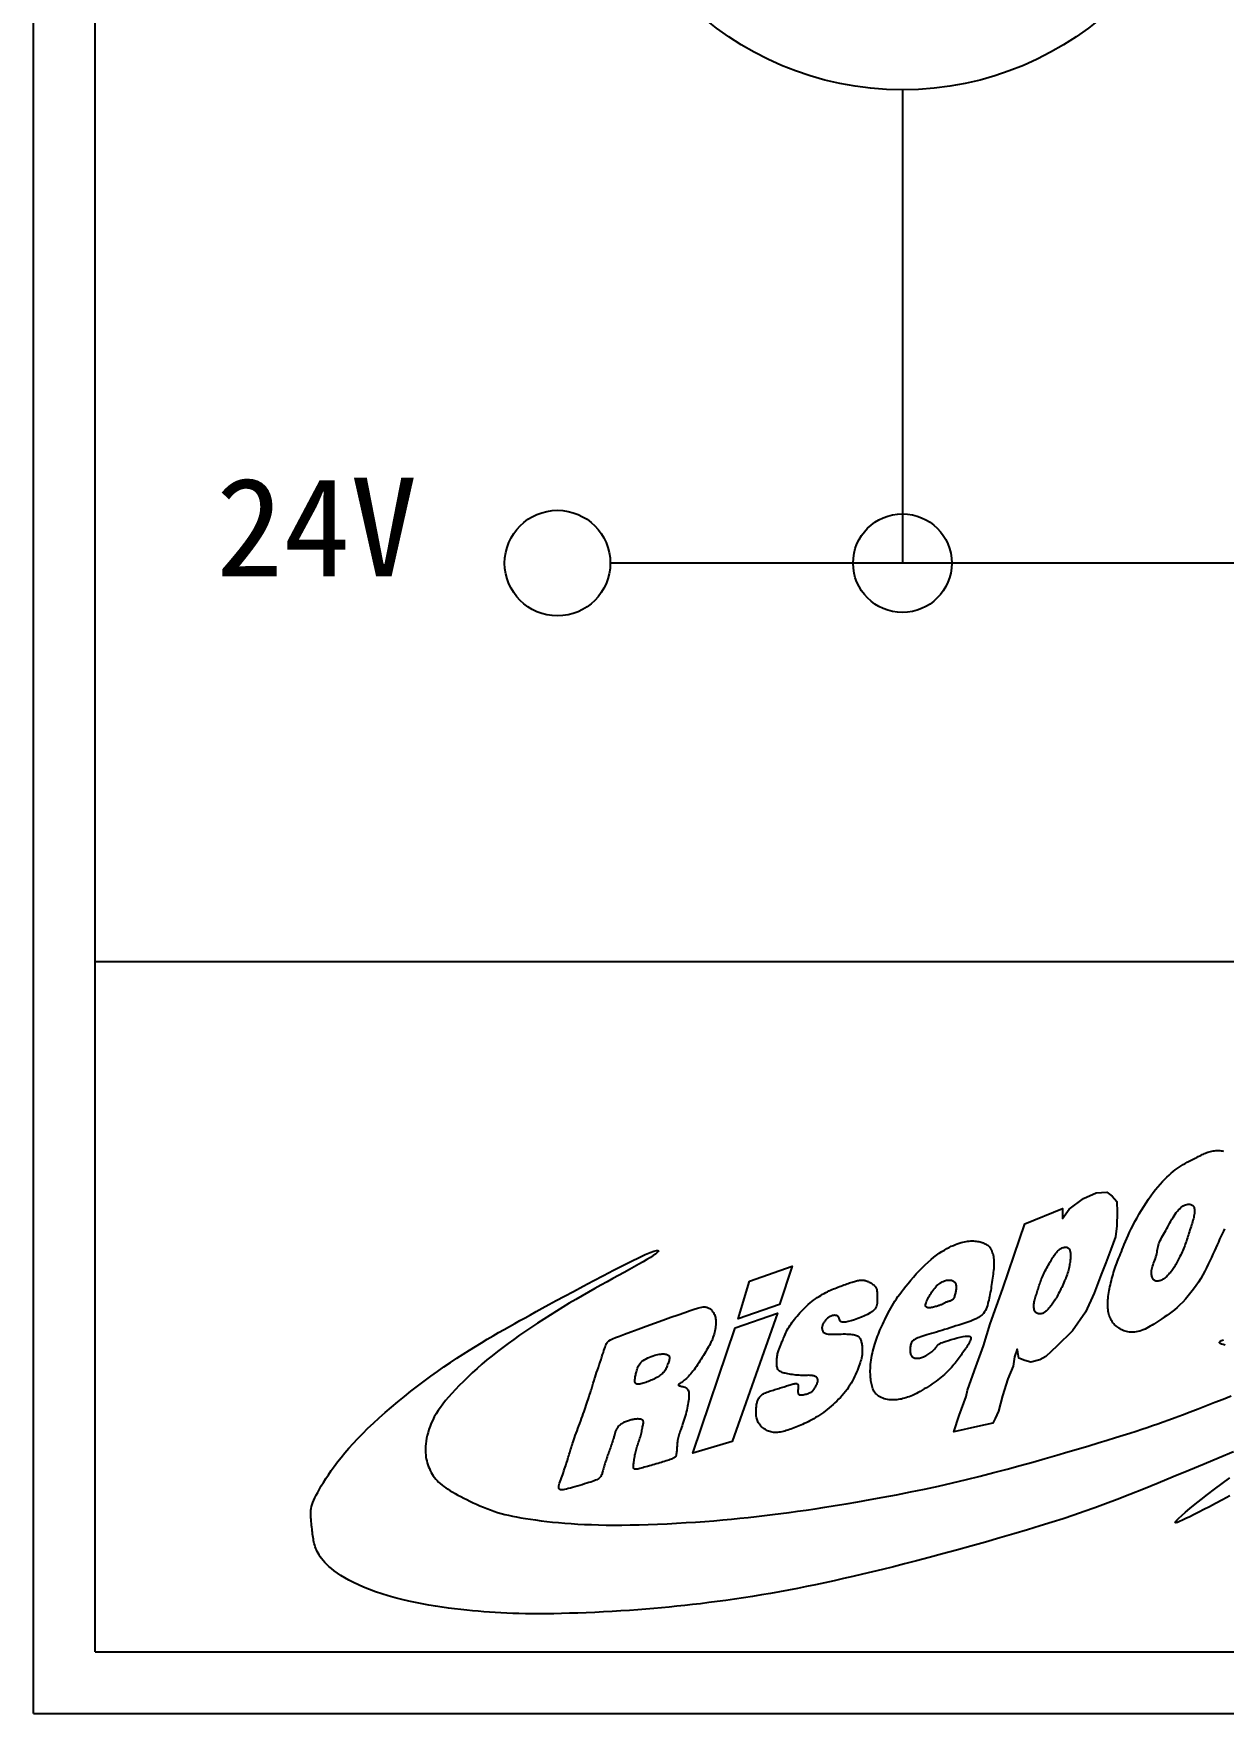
# Model space of a CAD drawing. Extents: x -24 to 263, y 255 to 459.
# Drawn here: x -23.58 to 0.54, y 255.48 to 289.54 of the extents above; entities that cross this region are included whole.
import ezdxf

# ---------------------------------------------------------------- set-up
doc = ezdxf.new("R2010")
doc.units = 0
doc.layers.get('0').update_dxf_attribs({"linetype": 'CONTINUOUS'})
for name, color, linetype in [('7', 7, 'CONTINUOUS'), ('圖框層', 7, 'CONTINUOUS'), ('標尺寸層', 3, 'CONTINUOUS'), ('輪廓線層', 7, 'CONTINUOUS')]:
    doc.layers.add(name, color=color, linetype=linetype)
doc.styles.add('STSL', font='kaiu.ttf')

msp = doc.modelspace()

# ---------------------------------------------------------------- linework, layer by layer
for p, q in [((-5.968, 288.404), (-5.968, 278.805)), ((252.348, 278.805), (-11.891, 278.805))]:
    msp.add_line(p, q)
msp.add_circle((-5.968, 294.703), 6.3)
at = {"layer": '7'}
msp.add_circle((-12.962, 278.805), 1.071, dxfattribs=at)
at = {"layer": '圖框層', "color": 7}
for p, q in [((-23.584, 255.48), (-23.584, 459.449)), ((-22.334, 256.73), (-22.334, 458.199)), ((-22.334, 270.73), (262.167, 270.73)), ((-22.334, 256.73), (262.167, 256.73)), ((-23.584, 255.48), (263.416, 255.48))]:
    msp.add_line(p, q, dxfattribs=at)
at = {"layer": '標尺寸層', "color": 7}
msp.add_circle((-5.968, 278.805), 1, dxfattribs=at)
at = {"layer": '輪廓線層', "color": 116}
msp.add_lwpolyline([(0.564, 265.309), (0.539, 265.256), (0.514, 265.203), (0.488, 265.149), (0.463, 265.094), (0.437, 265.037), (0.41, 264.979), (0.384, 264.92), (0.356, 264.858), (0.328, 264.793), (0.298, 264.727), (0.267, 264.659), (0.234, 264.589), (0.199, 264.518), (0.162, 264.446), (0.123, 264.373), (0.08, 264.3), (0.034, 264.227), (-0.015, 264.154), (-0.066, 264.083), (-0.119, 264.013), (-0.173, 263.946), (-0.229, 263.882), (-0.285, 263.821), (-0.341, 263.765), (-0.396, 263.713), (-0.451, 263.666), (-0.506, 263.622), (-0.558, 263.583), (-0.609, 263.546), (-0.659, 263.512), (-0.706, 263.481), (-0.751, 263.452), (-0.793, 263.424), (-0.833, 263.398), (-0.871, 263.373), (-0.907, 263.35), (-0.943, 263.329), (-0.978, 263.309), (-1.012, 263.29), (-1.048, 263.274), (-1.084, 263.259), (-1.12, 263.245), (-1.157, 263.234), (-1.193, 263.224), (-1.23, 263.216), (-1.265, 263.211), (-1.3, 263.208), (-1.333, 263.208), (-1.365, 263.21), (-1.396, 263.214), (-1.425, 263.221), (-1.453, 263.229), (-1.48, 263.239), (-1.506, 263.251), (-1.531, 263.264), (-1.556, 263.278), (-1.579, 263.293), (-1.602, 263.309), (-1.624, 263.326), (-1.645, 263.344), (-1.665, 263.362), (-1.683, 263.382), (-1.7, 263.403), (-1.716, 263.424), (-1.731, 263.447), (-1.744, 263.471), (-1.755, 263.495), (-1.765, 263.521), (-1.774, 263.548), (-1.782, 263.575), (-1.789, 263.604), (-1.794, 263.633), (-1.799, 263.664), (-1.802, 263.695), (-1.805, 263.727), (-1.806, 263.76), (-1.806, 263.794), (-1.805, 263.829), (-1.803, 263.864), (-1.8, 263.9), (-1.796, 263.937), (-1.79, 263.975), (-1.784, 264.013), (-1.777, 264.052), (-1.769, 264.091), (-1.76, 264.131), (-1.75, 264.172), (-1.74, 264.213), (-1.73, 264.255), (-1.72, 264.297), (-1.709, 264.339), (-1.697, 264.381), (-1.686, 264.422), (-1.674, 264.463), (-1.661, 264.502), (-1.648, 264.54), (-1.635, 264.577), (-1.622, 264.612), (-1.608, 264.647), (-1.594, 264.683), (-1.579, 264.719), (-1.563, 264.757), (-1.546, 264.798), (-1.529, 264.841), (-1.51, 264.887), (-1.491, 264.937), (-1.47, 264.99), (-1.447, 265.047), (-1.421, 265.107), (-1.394, 265.171), (-1.363, 265.237), (-1.33, 265.307), (-1.293, 265.38), (-1.254, 265.455), (-1.212, 265.532), (-1.168, 265.609), (-1.122, 265.686), (-1.075, 265.762), (-1.027, 265.836), (-0.979, 265.908), (-0.93, 265.976), (-0.882, 266.04), (-0.834, 266.101), (-0.787, 266.158), (-0.74, 266.212), (-0.694, 266.263), (-0.649, 266.31), (-0.605, 266.354), (-0.562, 266.394), (-0.52, 266.432), (-0.479, 266.467), (-0.439, 266.499), (-0.399, 266.529), (-0.359, 266.558), (-0.318, 266.584), (-0.277, 266.609), (-0.236, 266.634), (-0.194, 266.657), (-0.153, 266.679), (-0.113, 266.7), (-0.073, 266.719), (-0.036, 266.738), (-0.001, 266.755), (0.031, 266.771), (0.061, 266.785), (0.087, 266.799), (0.112, 266.811), (0.135, 266.822), (0.157, 266.833), (0.179, 266.842), (0.201, 266.851), (0.224, 266.859), (0.249, 266.867), (0.275, 266.874), (0.302, 266.88), (0.329, 266.885), (0.357, 266.889), (0.385, 266.892), (0.413, 266.894), (0.441, 266.894), (0.467, 266.893), (0.493, 266.89), (0.518, 266.886), (0.543, 266.88)], dxfattribs=at)
for points in [[(-2.255, 263.616), (-2.522, 263.236), (-2.838, 262.925), (-3.06, 262.718), (-3.185, 262.648), (-3.362, 262.599), (-3.486, 262.637), (-3.61, 262.682), (-3.625, 262.806), (-3.64, 262.866), (-3.693, 262.712), (-3.723, 262.52), (-3.828, 262.265), (-3.941, 261.919), (-4.02, 261.607), (-4.088, 261.462), (-4.133, 261.364), (-4.445, 261.297), (-4.927, 261.192), (-4.818, 261.518), (-4.679, 261.905), (-4.648, 262.033), (-4.509, 262.434), (-4.321, 262.93), (-4.186, 263.377), (-3.929, 264.097), (-3.7, 264.77), (-3.488, 265.407), (-2.721, 265.715), (-2.721, 265.516), (-2.59, 265.704), (-2.3, 265.918), (-2.037, 266.034), (-1.826, 266.049), (-1.717, 265.97), (-1.623, 265.861), (-1.612, 265.644), (-1.623, 265.366), (-1.65, 265.144), (-1.74, 264.888), (-1.841, 264.614), (-1.939, 264.378), (-2.082, 264.003)], [(-0.626, 265.274), (-0.606, 265.312), (-0.585, 265.349), (-0.565, 265.387), (-0.545, 265.425), (-0.524, 265.463), (-0.503, 265.499), (-0.482, 265.535), (-0.461, 265.57), (-0.439, 265.603), (-0.417, 265.634), (-0.394, 265.663), (-0.371, 265.69), (-0.347, 265.714), (-0.324, 265.736), (-0.3, 265.755), (-0.276, 265.77), (-0.252, 265.783), (-0.229, 265.793), (-0.205, 265.8), (-0.183, 265.804), (-0.162, 265.805), (-0.142, 265.804), (-0.123, 265.8), (-0.107, 265.795), (-0.093, 265.787), (-0.08, 265.777), (-0.07, 265.765), (-0.062, 265.752), (-0.055, 265.737), (-0.051, 265.72), (-0.047, 265.702), (-0.046, 265.682), (-0.045, 265.661), (-0.046, 265.638), (-0.049, 265.615), (-0.052, 265.59), (-0.057, 265.564), (-0.063, 265.537), (-0.069, 265.509), (-0.077, 265.479), (-0.086, 265.449), (-0.096, 265.417), (-0.106, 265.385), (-0.116, 265.353), (-0.127, 265.32), (-0.138, 265.286), (-0.149, 265.253), (-0.16, 265.22), (-0.17, 265.187), (-0.181, 265.155), (-0.191, 265.122), (-0.201, 265.09), (-0.211, 265.058), (-0.222, 265.026), (-0.233, 264.995), (-0.245, 264.963), (-0.257, 264.931), (-0.27, 264.9), (-0.284, 264.868), (-0.298, 264.837), (-0.312, 264.806), (-0.326, 264.776), (-0.341, 264.746), (-0.355, 264.717), (-0.37, 264.689), (-0.384, 264.661), (-0.398, 264.635), (-0.412, 264.609), (-0.425, 264.584), (-0.439, 264.56), (-0.453, 264.538), (-0.466, 264.516), (-0.48, 264.495), (-0.494, 264.476), (-0.507, 264.457), (-0.521, 264.439), (-0.535, 264.422), (-0.55, 264.405), (-0.564, 264.389), (-0.579, 264.373), (-0.594, 264.357), (-0.61, 264.342), (-0.626, 264.327), (-0.642, 264.313), (-0.659, 264.3), (-0.676, 264.287), (-0.693, 264.276), (-0.711, 264.267), (-0.729, 264.259), (-0.746, 264.252), (-0.764, 264.248), (-0.781, 264.245), (-0.798, 264.243), (-0.814, 264.244), (-0.829, 264.246), (-0.842, 264.251), (-0.855, 264.257), (-0.866, 264.265), (-0.876, 264.275), (-0.885, 264.286), (-0.892, 264.299), (-0.899, 264.312), (-0.905, 264.327), (-0.91, 264.343), (-0.914, 264.36), (-0.917, 264.378), (-0.919, 264.397), (-0.92, 264.417), (-0.919, 264.439), (-0.916, 264.462), (-0.912, 264.487), (-0.906, 264.515), (-0.897, 264.544), (-0.887, 264.575), (-0.875, 264.607), (-0.863, 264.64), (-0.851, 264.673), (-0.839, 264.707), (-0.828, 264.74), (-0.819, 264.772), (-0.812, 264.803), (-0.806, 264.834), (-0.801, 264.863), (-0.796, 264.892), (-0.791, 264.921), (-0.785, 264.949), (-0.777, 264.978), (-0.768, 265.008), (-0.756, 265.038), (-0.741, 265.069), (-0.725, 265.102), (-0.707, 265.134), (-0.688, 265.168), (-0.667, 265.203), (-0.647, 265.238)], [(-5.812, 262.847), (-5.812, 262.829), (-5.811, 262.812), (-5.81, 262.795), (-5.807, 262.78), (-5.804, 262.766), (-5.8, 262.752), (-5.794, 262.74), (-5.787, 262.729), (-5.778, 262.718), (-5.768, 262.709), (-5.757, 262.701), (-5.744, 262.694), (-5.73, 262.688), (-5.715, 262.684), (-5.698, 262.681), (-5.681, 262.68), (-5.663, 262.68), (-5.643, 262.682), (-5.623, 262.686), (-5.603, 262.69), (-5.582, 262.696), (-5.56, 262.704), (-5.539, 262.712), (-5.517, 262.722), (-5.495, 262.732), (-5.474, 262.744), (-5.452, 262.756), (-5.431, 262.769), (-5.411, 262.783), (-5.391, 262.797), (-5.373, 262.812), (-5.355, 262.827), (-5.339, 262.843), (-5.324, 262.859), (-5.309, 262.875), (-5.296, 262.891), (-5.283, 262.906), (-5.272, 262.921), (-5.261, 262.934), (-5.251, 262.946), (-5.241, 262.957), (-5.23, 262.966), (-5.217, 262.975), (-5.202, 262.984), (-5.182, 262.994), (-5.156, 263.004), (-5.124, 263.015), (-5.083, 263.029), (-5.034, 263.044), (-4.978, 263.061), (-4.918, 263.077), (-4.857, 263.094), (-4.796, 263.108), (-4.739, 263.12), (-4.689, 263.128), (-4.647, 263.131), (-4.616, 263.128), (-4.595, 263.121), (-4.582, 263.109), (-4.578, 263.093), (-4.579, 263.074), (-4.586, 263.053), (-4.596, 263.03), (-4.609, 263.005), (-4.623, 262.98), (-4.638, 262.955), (-4.654, 262.929), (-4.671, 262.902), (-4.688, 262.876), (-4.706, 262.849), (-4.724, 262.823), (-4.742, 262.796), (-4.761, 262.77), (-4.779, 262.743), (-4.798, 262.717), (-4.817, 262.69), (-4.837, 262.663), (-4.857, 262.636), (-4.878, 262.609), (-4.9, 262.581), (-4.924, 262.553), (-4.948, 262.525), (-4.973, 262.496), (-5, 262.467), (-5.028, 262.438), (-5.056, 262.41), (-5.086, 262.381), (-5.117, 262.353), (-5.149, 262.326), (-5.182, 262.298), (-5.216, 262.271), (-5.251, 262.245), (-5.287, 262.218), (-5.324, 262.191), (-5.363, 262.165), (-5.402, 262.138), (-5.442, 262.112), (-5.483, 262.085), (-5.524, 262.059), (-5.565, 262.034), (-5.606, 262.01), (-5.646, 261.987), (-5.686, 261.966), (-5.724, 261.947), (-5.761, 261.929), (-5.796, 261.914), (-5.83, 261.901), (-5.864, 261.889), (-5.896, 261.879), (-5.928, 261.87), (-5.959, 261.862), (-5.99, 261.855), (-6.021, 261.849), (-6.052, 261.843), (-6.083, 261.839), (-6.114, 261.836), (-6.145, 261.835), (-6.177, 261.835), (-6.208, 261.836), (-6.24, 261.84), (-6.273, 261.845), (-6.305, 261.852), (-6.337, 261.861), (-6.368, 261.872), (-6.398, 261.885), (-6.427, 261.899), (-6.453, 261.914), (-6.476, 261.931), (-6.497, 261.95), (-6.515, 261.97), (-6.531, 261.991), (-6.545, 262.013), (-6.557, 262.037), (-6.567, 262.061), (-6.576, 262.087), (-6.583, 262.113), (-6.59, 262.14), (-6.597, 262.168), (-6.602, 262.196), (-6.607, 262.226), (-6.611, 262.257), (-6.614, 262.29), (-6.617, 262.324), (-6.618, 262.359), (-6.619, 262.396), (-6.619, 262.435), (-6.618, 262.474), (-6.616, 262.516), (-6.613, 262.558), (-6.609, 262.601), (-6.603, 262.645), (-6.596, 262.69), (-6.588, 262.736), (-6.578, 262.782), (-6.567, 262.828), (-6.555, 262.874), (-6.542, 262.919), (-6.528, 262.964), (-6.514, 263.008), (-6.5, 263.051), (-6.485, 263.092), (-6.471, 263.132), (-6.455, 263.171), (-6.44, 263.21), (-6.423, 263.25), (-6.406, 263.289), (-6.388, 263.33), (-6.368, 263.373), (-6.348, 263.417), (-6.326, 263.462), (-6.303, 263.509), (-6.279, 263.556), (-6.254, 263.604), (-6.228, 263.652), (-6.202, 263.7), (-6.175, 263.747), (-6.148, 263.793), (-6.12, 263.839), (-6.09, 263.885), (-6.058, 263.932), (-6.024, 263.98), (-5.987, 264.03), (-5.946, 264.083), (-5.902, 264.14), (-5.853, 264.199), (-5.801, 264.262), (-5.745, 264.326), (-5.687, 264.39), (-5.628, 264.454), (-5.567, 264.517), (-5.507, 264.576), (-5.447, 264.632), (-5.388, 264.683), (-5.331, 264.73), (-5.276, 264.772), (-5.221, 264.811), (-5.169, 264.845), (-5.118, 264.876), (-5.069, 264.904), (-5.023, 264.929), (-4.978, 264.951), (-4.935, 264.971), (-4.894, 264.988), (-4.855, 265.003), (-4.817, 265.016), (-4.78, 265.028), (-4.745, 265.037), (-4.711, 265.045), (-4.678, 265.051), (-4.646, 265.056), (-4.614, 265.059), (-4.584, 265.061), (-4.555, 265.062), (-4.526, 265.061), (-4.498, 265.059), (-4.471, 265.056), (-4.445, 265.052), (-4.42, 265.047), (-4.395, 265.042), (-4.372, 265.035), (-4.349, 265.027), (-4.328, 265.019), (-4.308, 265.011), (-4.289, 265.002), (-4.271, 264.992), (-4.255, 264.983), (-4.239, 264.972), (-4.225, 264.96), (-4.211, 264.947), (-4.199, 264.932), (-4.187, 264.916), (-4.176, 264.897), (-4.165, 264.877), (-4.155, 264.854), (-4.146, 264.829), (-4.138, 264.803), (-4.13, 264.776), (-4.124, 264.747), (-4.119, 264.718), (-4.115, 264.688), (-4.113, 264.658), (-4.112, 264.627), (-4.112, 264.596), (-4.113, 264.563), (-4.115, 264.53), (-4.118, 264.496), (-4.122, 264.46), (-4.126, 264.423), (-4.13, 264.384), (-4.135, 264.344), (-4.141, 264.303), (-4.147, 264.262), (-4.153, 264.22), (-4.159, 264.177), (-4.166, 264.136), (-4.172, 264.094), (-4.179, 264.054), (-4.187, 264.014), (-4.194, 263.975), (-4.202, 263.937), (-4.21, 263.899), (-4.219, 263.862), (-4.227, 263.826), (-4.236, 263.79), (-4.246, 263.754), (-4.256, 263.719), (-4.269, 263.685), (-4.284, 263.652), (-4.303, 263.62), (-4.326, 263.589), (-4.354, 263.56), (-4.389, 263.532), (-4.429, 263.506), (-4.476, 263.481), (-4.527, 263.458), (-4.583, 263.436), (-4.641, 263.414), (-4.701, 263.394), (-4.762, 263.374), (-4.823, 263.355), (-4.883, 263.336), (-4.942, 263.317), (-5, 263.299), (-5.057, 263.281), (-5.113, 263.263), (-5.168, 263.246), (-5.222, 263.229), (-5.275, 263.213), (-5.327, 263.198), (-5.377, 263.183), (-5.426, 263.169), (-5.472, 263.155), (-5.516, 263.142), (-5.557, 263.129), (-5.594, 263.117), (-5.629, 263.105), (-5.659, 263.094), (-5.686, 263.082), (-5.709, 263.07), (-5.729, 263.058), (-5.746, 263.046), (-5.761, 263.032), (-5.773, 263.018), (-5.783, 263.002), (-5.792, 262.985), (-5.798, 262.966), (-5.803, 262.947), (-5.807, 262.927), (-5.81, 262.906), (-5.811, 262.886), (-5.812, 262.866)], [(-2.663, 264.933), (-2.649, 264.933), (-2.636, 264.931), (-2.624, 264.927), (-2.614, 264.922), (-2.604, 264.916), (-2.596, 264.908), (-2.588, 264.899), (-2.581, 264.888), (-2.576, 264.876), (-2.571, 264.863), (-2.567, 264.849), (-2.564, 264.833), (-2.562, 264.817), (-2.56, 264.8), (-2.559, 264.781), (-2.559, 264.762), (-2.559, 264.742), (-2.56, 264.722), (-2.561, 264.7), (-2.564, 264.678), (-2.566, 264.655), (-2.569, 264.631), (-2.573, 264.606), (-2.578, 264.58), (-2.583, 264.553), (-2.588, 264.526), (-2.595, 264.497), (-2.602, 264.468), (-2.61, 264.438), (-2.619, 264.408), (-2.629, 264.377), (-2.64, 264.345), (-2.652, 264.313), (-2.665, 264.281), (-2.679, 264.249), (-2.693, 264.216), (-2.708, 264.184), (-2.724, 264.151), (-2.739, 264.119), (-2.755, 264.087), (-2.771, 264.056), (-2.786, 264.025), (-2.802, 263.995), (-2.817, 263.966), (-2.832, 263.937), (-2.847, 263.91), (-2.862, 263.884), (-2.877, 263.86), (-2.891, 263.837), (-2.905, 263.816), (-2.918, 263.796), (-2.932, 263.778), (-2.945, 263.76), (-2.959, 263.743), (-2.972, 263.726), (-2.986, 263.71), (-2.999, 263.695), (-3.012, 263.68), (-3.026, 263.665), (-3.04, 263.651), (-3.053, 263.639), (-3.067, 263.627), (-3.081, 263.616), (-3.095, 263.607), (-3.109, 263.599), (-3.124, 263.592), (-3.138, 263.587), (-3.152, 263.583), (-3.166, 263.581), (-3.18, 263.58), (-3.193, 263.581), (-3.207, 263.583), (-3.22, 263.586), (-3.232, 263.591), (-3.244, 263.597), (-3.255, 263.605), (-3.265, 263.614), (-3.275, 263.625), (-3.283, 263.638), (-3.289, 263.653), (-3.295, 263.67), (-3.299, 263.688), (-3.302, 263.708), (-3.303, 263.729), (-3.303, 263.751), (-3.302, 263.775), (-3.299, 263.799), (-3.295, 263.823), (-3.29, 263.848), (-3.284, 263.873), (-3.277, 263.898), (-3.269, 263.924), (-3.261, 263.95), (-3.253, 263.976), (-3.244, 264.002), (-3.236, 264.028), (-3.227, 264.054), (-3.219, 264.081), (-3.211, 264.108), (-3.202, 264.135), (-3.193, 264.162), (-3.184, 264.19), (-3.175, 264.218), (-3.164, 264.246), (-3.153, 264.276), (-3.141, 264.305), (-3.128, 264.335), (-3.115, 264.365), (-3.101, 264.396), (-3.086, 264.426), (-3.071, 264.457), (-3.055, 264.487), (-3.039, 264.518), (-3.022, 264.548), (-3.006, 264.578), (-2.989, 264.607), (-2.972, 264.636), (-2.955, 264.664), (-2.939, 264.691), (-2.923, 264.717), (-2.907, 264.741), (-2.892, 264.765), (-2.877, 264.787), (-2.862, 264.808), (-2.847, 264.827), (-2.832, 264.845), (-2.816, 264.862), (-2.8, 264.876), (-2.783, 264.889), (-2.766, 264.901), (-2.748, 264.91), (-2.73, 264.918), (-2.712, 264.924), (-2.695, 264.929), (-2.679, 264.932)], [(-9.067, 264.243), (-8.207, 264.546), (-8.461, 263.774), (-9.301, 263.481)], [(-7.536, 263.441), (-7.546, 263.428), (-7.556, 263.414), (-7.565, 263.401), (-7.573, 263.387), (-7.58, 263.373), (-7.586, 263.36), (-7.591, 263.346), (-7.595, 263.332), (-7.597, 263.319), (-7.599, 263.306), (-7.599, 263.293), (-7.598, 263.28), (-7.597, 263.267), (-7.594, 263.255), (-7.59, 263.244), (-7.585, 263.233), (-7.579, 263.222), (-7.572, 263.212), (-7.563, 263.203), (-7.551, 263.195), (-7.537, 263.187), (-7.519, 263.181), (-7.498, 263.176), (-7.472, 263.173), (-7.442, 263.171), (-7.408, 263.17), (-7.371, 263.17), (-7.332, 263.17), (-7.291, 263.171), (-7.25, 263.172), (-7.208, 263.173), (-7.168, 263.174), (-7.129, 263.174), (-7.092, 263.173), (-7.057, 263.171), (-7.024, 263.169), (-6.993, 263.165), (-6.965, 263.161), (-6.94, 263.156), (-6.917, 263.15), (-6.898, 263.143), (-6.881, 263.135), (-6.867, 263.126), (-6.854, 263.116), (-6.844, 263.105), (-6.835, 263.092), (-6.827, 263.079), (-6.82, 263.064), (-6.814, 263.048), (-6.808, 263.031), (-6.803, 263.013), (-6.798, 262.994), (-6.794, 262.975), (-6.79, 262.956), (-6.787, 262.936), (-6.785, 262.916), (-6.784, 262.897), (-6.783, 262.878), (-6.782, 262.86), (-6.782, 262.842), (-6.782, 262.825), (-6.783, 262.809), (-6.783, 262.794), (-6.784, 262.78), (-6.785, 262.767), (-6.786, 262.754), (-6.787, 262.742), (-6.789, 262.728), (-6.792, 262.713), (-6.796, 262.696), (-6.801, 262.676), (-6.808, 262.652), (-6.816, 262.624), (-6.826, 262.593), (-6.838, 262.558), (-6.851, 262.521), (-6.865, 262.481), (-6.881, 262.44), (-6.899, 262.397), (-6.918, 262.354), (-6.938, 262.31), (-6.96, 262.266), (-6.983, 262.222), (-7.008, 262.179), (-7.034, 262.135), (-7.062, 262.093), (-7.091, 262.05), (-7.122, 262.008), (-7.155, 261.968), (-7.189, 261.927), (-7.224, 261.888), (-7.261, 261.85), (-7.298, 261.813), (-7.336, 261.777), (-7.375, 261.741), (-7.414, 261.707), (-7.453, 261.674), (-7.492, 261.643), (-7.531, 261.612), (-7.571, 261.583), (-7.61, 261.555), (-7.649, 261.528), (-7.689, 261.502), (-7.728, 261.478), (-7.767, 261.455), (-7.806, 261.433), (-7.844, 261.413), (-7.882, 261.393), (-7.92, 261.375), (-7.957, 261.357), (-7.993, 261.341), (-8.029, 261.325), (-8.064, 261.31), (-8.098, 261.296), (-8.132, 261.282), (-8.165, 261.27), (-8.197, 261.257), (-8.229, 261.246), (-8.261, 261.235), (-8.292, 261.225), (-8.323, 261.215), (-8.354, 261.206), (-8.384, 261.198), (-8.414, 261.191), (-8.444, 261.185), (-8.473, 261.181), (-8.501, 261.178), (-8.529, 261.176), (-8.556, 261.176), (-8.582, 261.178), (-8.608, 261.182), (-8.633, 261.187), (-8.657, 261.194), (-8.681, 261.202), (-8.704, 261.211), (-8.726, 261.222), (-8.747, 261.234), (-8.768, 261.247), (-8.787, 261.26), (-8.806, 261.275), (-8.823, 261.291), (-8.839, 261.307), (-8.854, 261.324), (-8.868, 261.342), (-8.88, 261.36), (-8.891, 261.379), (-8.901, 261.398), (-8.909, 261.418), (-8.916, 261.439), (-8.922, 261.46), (-8.927, 261.482), (-8.931, 261.505), (-8.933, 261.529), (-8.935, 261.553), (-8.936, 261.578), (-8.936, 261.603), (-8.936, 261.628), (-8.934, 261.652), (-8.933, 261.676), (-8.93, 261.699), (-8.927, 261.721), (-8.924, 261.741), (-8.92, 261.761), (-8.915, 261.779), (-8.911, 261.797), (-8.905, 261.814), (-8.899, 261.83), (-8.892, 261.846), (-8.885, 261.861), (-8.877, 261.875), (-8.868, 261.889), (-8.858, 261.902), (-8.847, 261.915), (-8.834, 261.927), (-8.819, 261.939), (-8.802, 261.951), (-8.784, 261.962), (-8.763, 261.972), (-8.741, 261.982), (-8.717, 261.992), (-8.692, 262.002), (-8.666, 262.011), (-8.639, 262.02), (-8.612, 262.029), (-8.585, 262.037), (-8.558, 262.046), (-8.53, 262.054), (-8.503, 262.063), (-8.476, 262.071), (-8.449, 262.079), (-8.422, 262.087), (-8.395, 262.096), (-8.369, 262.104), (-8.343, 262.112), (-8.318, 262.121), (-8.293, 262.129), (-8.269, 262.136), (-8.246, 262.144), (-8.224, 262.15), (-8.204, 262.157), (-8.184, 262.162), (-8.166, 262.166), (-8.149, 262.169), (-8.134, 262.171), (-8.121, 262.17), (-8.109, 262.168), (-8.1, 262.163), (-8.092, 262.156), (-8.087, 262.146), (-8.084, 262.134), (-8.082, 262.12), (-8.082, 262.105), (-8.082, 262.089), (-8.083, 262.072), (-8.084, 262.056), (-8.086, 262.04), (-8.087, 262.026), (-8.087, 262.013), (-8.087, 262), (-8.087, 261.989), (-8.085, 261.98), (-8.083, 261.971), (-8.081, 261.963), (-8.077, 261.957), (-8.073, 261.951), (-8.067, 261.946), (-8.06, 261.943), (-8.052, 261.94), (-8.042, 261.939), (-8.03, 261.938), (-8.016, 261.939), (-8, 261.94), (-7.982, 261.943), (-7.962, 261.946), (-7.941, 261.95), (-7.919, 261.955), (-7.897, 261.962), (-7.875, 261.969), (-7.855, 261.977), (-7.836, 261.985), (-7.82, 261.995), (-7.805, 262.006), (-7.792, 262.017), (-7.78, 262.029), (-7.77, 262.042), (-7.76, 262.055), (-7.751, 262.069), (-7.742, 262.083), (-7.733, 262.098), (-7.724, 262.113), (-7.716, 262.128), (-7.708, 262.143), (-7.7, 262.158), (-7.694, 262.173), (-7.689, 262.187), (-7.685, 262.201), (-7.682, 262.215), (-7.681, 262.227), (-7.682, 262.24), (-7.683, 262.251), (-7.687, 262.262), (-7.691, 262.273), (-7.697, 262.282), (-7.705, 262.291), (-7.713, 262.299), (-7.724, 262.307), (-7.735, 262.313), (-7.749, 262.319), (-7.764, 262.324), (-7.782, 262.328), (-7.801, 262.332), (-7.823, 262.334), (-7.847, 262.335), (-7.874, 262.336), (-7.902, 262.335), (-7.932, 262.335), (-7.963, 262.335), (-7.995, 262.335), (-8.029, 262.335), (-8.062, 262.336), (-8.096, 262.338), (-8.13, 262.341), (-8.164, 262.345), (-8.197, 262.349), (-8.23, 262.354), (-8.261, 262.359), (-8.29, 262.364), (-8.318, 262.37), (-8.345, 262.376), (-8.369, 262.382), (-8.391, 262.388), (-8.411, 262.395), (-8.429, 262.403), (-8.445, 262.411), (-8.46, 262.421), (-8.472, 262.431), (-8.482, 262.443), (-8.491, 262.456), (-8.498, 262.471), (-8.504, 262.486), (-8.509, 262.503), (-8.512, 262.521), (-8.514, 262.541), (-8.516, 262.561), (-8.516, 262.583), (-8.517, 262.606), (-8.516, 262.629), (-8.515, 262.653), (-8.513, 262.676), (-8.51, 262.7), (-8.507, 262.724), (-8.503, 262.747), (-8.498, 262.769), (-8.493, 262.79), (-8.487, 262.81), (-8.481, 262.83), (-8.474, 262.849), (-8.468, 262.867), (-8.461, 262.885), (-8.455, 262.902), (-8.448, 262.918), (-8.442, 262.935), (-8.435, 262.951), (-8.429, 262.968), (-8.421, 262.986), (-8.414, 263.006), (-8.405, 263.027), (-8.396, 263.05), (-8.385, 263.075), (-8.374, 263.103), (-8.361, 263.132), (-8.348, 263.163), (-8.333, 263.194), (-8.318, 263.226), (-8.302, 263.258), (-8.284, 263.29), (-8.266, 263.321), (-8.247, 263.351), (-8.227, 263.381), (-8.205, 263.412), (-8.182, 263.442), (-8.158, 263.473), (-8.133, 263.504), (-8.105, 263.536), (-8.076, 263.569), (-8.046, 263.603), (-8.014, 263.637), (-7.982, 263.671), (-7.948, 263.705), (-7.913, 263.738), (-7.877, 263.771), (-7.841, 263.802), (-7.804, 263.831), (-7.768, 263.86), (-7.731, 263.886), (-7.694, 263.911), (-7.658, 263.935), (-7.622, 263.957), (-7.587, 263.978), (-7.553, 263.997), (-7.52, 264.014), (-7.488, 264.031), (-7.457, 264.046), (-7.426, 264.06), (-7.396, 264.073), (-7.366, 264.086), (-7.336, 264.098), (-7.306, 264.11), (-7.275, 264.122), (-7.245, 264.134), (-7.215, 264.146), (-7.184, 264.157), (-7.154, 264.169), (-7.125, 264.18), (-7.096, 264.19), (-7.068, 264.2), (-7.041, 264.209), (-7.014, 264.218), (-6.989, 264.226), (-6.965, 264.233), (-6.941, 264.24), (-6.919, 264.246), (-6.898, 264.251), (-6.878, 264.255), (-6.859, 264.259), (-6.841, 264.262), (-6.824, 264.264), (-6.808, 264.265), (-6.792, 264.265), (-6.777, 264.265), (-6.762, 264.264), (-6.747, 264.262), (-6.731, 264.259), (-6.716, 264.256), (-6.701, 264.252), (-6.686, 264.247), (-6.671, 264.241), (-6.655, 264.235), (-6.64, 264.227), (-6.625, 264.219), (-6.609, 264.211), (-6.594, 264.201), (-6.579, 264.191), (-6.565, 264.18), (-6.551, 264.169), (-6.538, 264.157), (-6.527, 264.144), (-6.517, 264.131), (-6.508, 264.118), (-6.501, 264.104), (-6.495, 264.09), (-6.49, 264.074), (-6.487, 264.058), (-6.484, 264.041), (-6.481, 264.023), (-6.48, 264.003), (-6.478, 263.982), (-6.477, 263.96), (-6.477, 263.937), (-6.477, 263.913), (-6.477, 263.889), (-6.477, 263.864), (-6.478, 263.839), (-6.48, 263.814), (-6.482, 263.789), (-6.486, 263.763), (-6.492, 263.738), (-6.504, 263.712), (-6.521, 263.686), (-6.545, 263.659), (-6.577, 263.631), (-6.62, 263.602), (-6.673, 263.572), (-6.734, 263.542), (-6.801, 263.513), (-6.87, 263.486), (-6.94, 263.461), (-7.006, 263.441), (-7.066, 263.425), (-7.117, 263.414), (-7.157, 263.411), (-7.188, 263.412), (-7.209, 263.419), (-7.224, 263.429), (-7.234, 263.442), (-7.24, 263.456), (-7.244, 263.471), (-7.248, 263.485), (-7.253, 263.498), (-7.258, 263.509), (-7.265, 263.52), (-7.273, 263.528), (-7.282, 263.535), (-7.292, 263.541), (-7.303, 263.546), (-7.315, 263.549), (-7.328, 263.551), (-7.342, 263.552), (-7.356, 263.551), (-7.37, 263.55), (-7.385, 263.547), (-7.4, 263.543), (-7.416, 263.537), (-7.431, 263.53), (-7.445, 263.522), (-7.46, 263.513), (-7.474, 263.503), (-7.487, 263.492), (-7.5, 263.48), (-7.513, 263.467), (-7.525, 263.455)], [(-5.054, 263.827), (-5.067, 263.822), (-5.08, 263.817), (-5.092, 263.81), (-5.104, 263.804), (-5.117, 263.797), (-5.128, 263.79), (-5.14, 263.784), (-5.152, 263.778), (-5.164, 263.772), (-5.175, 263.767), (-5.187, 263.763), (-5.2, 263.758), (-5.213, 263.754), (-5.227, 263.749), (-5.243, 263.745), (-5.26, 263.74), (-5.278, 263.734), (-5.298, 263.729), (-5.318, 263.723), (-5.339, 263.718), (-5.36, 263.714), (-5.381, 263.71), (-5.401, 263.707), (-5.42, 263.705), (-5.437, 263.705), (-5.453, 263.706), (-5.467, 263.71), (-5.479, 263.715), (-5.488, 263.723), (-5.494, 263.734), (-5.497, 263.747), (-5.497, 263.764), (-5.494, 263.784), (-5.487, 263.807), (-5.477, 263.832), (-5.466, 263.859), (-5.452, 263.888), (-5.437, 263.917), (-5.421, 263.946), (-5.404, 263.975), (-5.387, 264.003), (-5.369, 264.031), (-5.351, 264.057), (-5.333, 264.082), (-5.314, 264.106), (-5.294, 264.128), (-5.274, 264.149), (-5.253, 264.169), (-5.231, 264.187), (-5.209, 264.203), (-5.186, 264.218), (-5.163, 264.23), (-5.14, 264.241), (-5.117, 264.251), (-5.094, 264.258), (-5.072, 264.263), (-5.05, 264.267), (-5.03, 264.268), (-5.01, 264.268), (-4.991, 264.266), (-4.974, 264.262), (-4.958, 264.257), (-4.943, 264.25), (-4.93, 264.242), (-4.918, 264.233), (-4.908, 264.222), (-4.899, 264.211), (-4.892, 264.198), (-4.886, 264.184), (-4.882, 264.169), (-4.879, 264.153), (-4.877, 264.137), (-4.877, 264.119), (-4.878, 264.101), (-4.879, 264.082), (-4.882, 264.063), (-4.885, 264.043), (-4.889, 264.024), (-4.894, 264.005), (-4.899, 263.985), (-4.904, 263.967), (-4.909, 263.949), (-4.915, 263.932), (-4.922, 263.916), (-4.929, 263.901), (-4.937, 263.887), (-4.945, 263.876), (-4.955, 263.866), (-4.965, 263.858), (-4.977, 263.851), (-4.989, 263.846), (-5.001, 263.842), (-5.014, 263.838), (-5.027, 263.835), (-5.041, 263.831)], [(-10.34, 262.069), (-10.326, 262.054), (-10.315, 262.037), (-10.307, 262.017), (-10.301, 261.995), (-10.297, 261.97), (-10.296, 261.944), (-10.296, 261.915), (-10.297, 261.884), (-10.3, 261.852), (-10.304, 261.818), (-10.309, 261.782), (-10.316, 261.745), (-10.323, 261.707), (-10.331, 261.668), (-10.34, 261.628), (-10.351, 261.588), (-10.362, 261.547), (-10.374, 261.506), (-10.386, 261.465), (-10.398, 261.425), (-10.411, 261.386), (-10.424, 261.347), (-10.437, 261.31), (-10.449, 261.274), (-10.461, 261.24), (-10.472, 261.208), (-10.483, 261.177), (-10.493, 261.148), (-10.502, 261.119), (-10.51, 261.092), (-10.516, 261.066), (-10.522, 261.04), (-10.527, 261.015), (-10.53, 260.99), (-10.533, 260.966), (-10.535, 260.943), (-10.537, 260.92), (-10.538, 260.898), (-10.539, 260.877), (-10.54, 260.857), (-10.542, 260.838), (-10.543, 260.819), (-10.545, 260.801), (-10.547, 260.785), (-10.549, 260.769), (-10.551, 260.755), (-10.553, 260.742), (-10.555, 260.73), (-10.556, 260.719), (-10.558, 260.709), (-10.561, 260.7), (-10.564, 260.692), (-10.569, 260.684), (-10.576, 260.676), (-10.586, 260.669), (-10.598, 260.661), (-10.614, 260.653), (-10.632, 260.645), (-10.653, 260.636), (-10.677, 260.627), (-10.703, 260.618), (-10.731, 260.609), (-10.76, 260.599), (-10.791, 260.59), (-10.823, 260.58), (-10.855, 260.57), (-10.889, 260.56), (-10.923, 260.55), (-10.958, 260.54), (-10.993, 260.529), (-11.028, 260.519), (-11.064, 260.509), (-11.099, 260.499), (-11.134, 260.489), (-11.168, 260.479), (-11.201, 260.47), (-11.232, 260.461), (-11.262, 260.453), (-11.289, 260.446), (-11.314, 260.44), (-11.336, 260.435), (-11.355, 260.431), (-11.372, 260.43), (-11.386, 260.43), (-11.398, 260.432), (-11.407, 260.437), (-11.414, 260.446), (-11.419, 260.457), (-11.421, 260.472), (-11.422, 260.49), (-11.421, 260.51), (-11.419, 260.533), (-11.416, 260.557), (-11.413, 260.583), (-11.408, 260.609), (-11.404, 260.635), (-11.4, 260.661), (-11.395, 260.687), (-11.391, 260.713), (-11.386, 260.739), (-11.38, 260.765), (-11.375, 260.791), (-11.368, 260.817), (-11.361, 260.843), (-11.353, 260.87), (-11.345, 260.896), (-11.335, 260.924), (-11.326, 260.951), (-11.317, 260.978), (-11.307, 261.006), (-11.298, 261.034), (-11.29, 261.062), (-11.282, 261.09), (-11.274, 261.118), (-11.268, 261.145), (-11.261, 261.172), (-11.255, 261.198), (-11.25, 261.223), (-11.245, 261.247), (-11.24, 261.27), (-11.235, 261.292), (-11.231, 261.311), (-11.227, 261.33), (-11.223, 261.347), (-11.221, 261.362), (-11.22, 261.376), (-11.219, 261.388), (-11.221, 261.399), (-11.223, 261.409), (-11.227, 261.417), (-11.232, 261.424), (-11.238, 261.429), (-11.246, 261.434), (-11.254, 261.438), (-11.263, 261.441), (-11.272, 261.444), (-11.282, 261.446), (-11.293, 261.447), (-11.304, 261.449), (-11.316, 261.449), (-11.329, 261.45), (-11.342, 261.45), (-11.355, 261.449), (-11.37, 261.448), (-11.384, 261.446), (-11.4, 261.444), (-11.416, 261.441), (-11.432, 261.438), (-11.449, 261.434), (-11.467, 261.43), (-11.486, 261.425), (-11.504, 261.42), (-11.524, 261.414), (-11.544, 261.408), (-11.564, 261.402), (-11.584, 261.394), (-11.604, 261.386), (-11.623, 261.377), (-11.642, 261.367), (-11.66, 261.355), (-11.677, 261.343), (-11.693, 261.33), (-11.708, 261.316), (-11.722, 261.301), (-11.735, 261.286), (-11.746, 261.271), (-11.756, 261.256), (-11.765, 261.242), (-11.773, 261.228), (-11.78, 261.215), (-11.785, 261.201), (-11.79, 261.189), (-11.794, 261.176), (-11.798, 261.163), (-11.801, 261.149), (-11.805, 261.136), (-11.808, 261.121), (-11.812, 261.107), (-11.817, 261.091), (-11.821, 261.074), (-11.826, 261.057), (-11.832, 261.038), (-11.838, 261.017), (-11.845, 260.995), (-11.853, 260.971), (-11.862, 260.946), (-11.871, 260.92), (-11.88, 260.893), (-11.89, 260.866), (-11.9, 260.838), (-11.909, 260.811), (-11.919, 260.784), (-11.928, 260.759), (-11.937, 260.733), (-11.945, 260.709), (-11.953, 260.685), (-11.961, 260.661), (-11.969, 260.637), (-11.977, 260.614), (-11.985, 260.59), (-11.993, 260.566), (-12, 260.542), (-12.008, 260.517), (-12.016, 260.493), (-12.023, 260.47), (-12.03, 260.446), (-12.036, 260.423), (-12.042, 260.401), (-12.048, 260.38), (-12.053, 260.36), (-12.059, 260.34), (-12.066, 260.322), (-12.073, 260.304), (-12.082, 260.287), (-12.094, 260.272), (-12.107, 260.257), (-12.124, 260.244), (-12.143, 260.231), (-12.166, 260.219), (-12.192, 260.207), (-12.221, 260.195), (-12.253, 260.184), (-12.289, 260.172), (-12.328, 260.159), (-12.37, 260.146), (-12.416, 260.132), (-12.463, 260.117), (-12.512, 260.103), (-12.561, 260.089), (-12.609, 260.075), (-12.656, 260.062), (-12.701, 260.049), (-12.743, 260.038), (-12.782, 260.028), (-12.818, 260.02), (-12.849, 260.015), (-12.876, 260.013), (-12.899, 260.015), (-12.916, 260.021), (-12.929, 260.032), (-12.935, 260.047), (-12.937, 260.068), (-12.934, 260.092), (-12.928, 260.12), (-12.919, 260.15), (-12.908, 260.183), (-12.895, 260.218), (-12.882, 260.254), (-12.869, 260.29), (-12.856, 260.326), (-12.843, 260.363), (-12.831, 260.4), (-12.818, 260.436), (-12.806, 260.473), (-12.795, 260.508), (-12.784, 260.543), (-12.773, 260.577), (-12.762, 260.61), (-12.752, 260.643), (-12.742, 260.674), (-12.732, 260.706), (-12.723, 260.736), (-12.714, 260.767), (-12.705, 260.797), (-12.696, 260.827), (-12.687, 260.858), (-12.677, 260.889), (-12.667, 260.921), (-12.656, 260.955), (-12.645, 260.99), (-12.632, 261.028), (-12.618, 261.069), (-12.602, 261.113), (-12.585, 261.16), (-12.566, 261.208), (-12.548, 261.258), (-12.528, 261.309), (-12.509, 261.36), (-12.491, 261.41), (-12.472, 261.46), (-12.455, 261.508), (-12.439, 261.555), (-12.423, 261.6), (-12.408, 261.644), (-12.394, 261.686), (-12.38, 261.728), (-12.367, 261.768), (-12.354, 261.808), (-12.341, 261.846), (-12.329, 261.884), (-12.317, 261.92), (-12.305, 261.955), (-12.294, 261.988), (-12.284, 262.019), (-12.275, 262.049), (-12.267, 262.076), (-12.259, 262.101), (-12.252, 262.125), (-12.245, 262.149), (-12.238, 262.173), (-12.23, 262.199), (-12.221, 262.228), (-12.211, 262.261), (-12.199, 262.299), (-12.185, 262.342), (-12.169, 262.39), (-12.152, 262.442), (-12.133, 262.496), (-12.115, 262.55), (-12.096, 262.605), (-12.079, 262.658), (-12.062, 262.709), (-12.046, 262.756), (-12.032, 262.799), (-12.019, 262.838), (-12.007, 262.874), (-11.996, 262.906), (-11.985, 262.935), (-11.975, 262.96), (-11.965, 262.982), (-11.954, 263), (-11.94, 263.017), (-11.919, 263.034), (-11.888, 263.052), (-11.845, 263.073), (-11.784, 263.099), (-11.704, 263.13), (-11.601, 263.169), (-11.473, 263.217), (-11.325, 263.272), (-11.164, 263.331), (-10.996, 263.392), (-10.827, 263.453), (-10.664, 263.512), (-10.514, 263.565), (-10.382, 263.611), (-10.274, 263.647), (-10.188, 263.675), (-10.122, 263.695), (-10.071, 263.708), (-10.033, 263.717), (-10.005, 263.721), (-9.984, 263.722), (-9.966, 263.721), (-9.95, 263.718), (-9.934, 263.715), (-9.919, 263.711), (-9.904, 263.705), (-9.89, 263.698), (-9.876, 263.69), (-9.862, 263.681), (-9.849, 263.669), (-9.836, 263.656), (-9.823, 263.642), (-9.811, 263.626), (-9.8, 263.609), (-9.79, 263.59), (-9.78, 263.57), (-9.772, 263.55), (-9.765, 263.528), (-9.759, 263.506), (-9.755, 263.483), (-9.752, 263.459), (-9.75, 263.434), (-9.75, 263.409), (-9.751, 263.382), (-9.753, 263.354), (-9.756, 263.325), (-9.76, 263.296), (-9.766, 263.265), (-9.772, 263.233), (-9.78, 263.201), (-9.788, 263.168), (-9.798, 263.135), (-9.809, 263.103), (-9.821, 263.07), (-9.835, 263.038), (-9.85, 263.006), (-9.865, 262.974), (-9.882, 262.942), (-9.9, 262.91), (-9.919, 262.877), (-9.939, 262.843), (-9.96, 262.808), (-9.981, 262.772), (-10.003, 262.736), (-10.026, 262.699), (-10.05, 262.661), (-10.073, 262.624), (-10.097, 262.587), (-10.121, 262.551), (-10.145, 262.516), (-10.168, 262.482), (-10.192, 262.45), (-10.215, 262.419), (-10.238, 262.39), (-10.26, 262.363), (-10.283, 262.337), (-10.305, 262.313), (-10.327, 262.29), (-10.349, 262.27), (-10.371, 262.251), (-10.391, 262.234), (-10.411, 262.219), (-10.43, 262.205), (-10.448, 262.192), (-10.463, 262.181), (-10.477, 262.171), (-10.489, 262.162), (-10.498, 262.155), (-10.505, 262.148), (-10.509, 262.142), (-10.51, 262.137), (-10.507, 262.132), (-10.501, 262.128), (-10.491, 262.124), (-10.477, 262.12), (-10.46, 262.116), (-10.44, 262.111), (-10.419, 262.106), (-10.398, 262.1), (-10.377, 262.092), (-10.357, 262.082)], [(-9.36, 263.296), (-8.5, 263.598), (-9.419, 260.991), (-10.22, 260.756)], [(-10.985, 262.272), (-11.011, 262.259), (-11.036, 262.246), (-11.063, 262.234), (-11.089, 262.222), (-11.116, 262.211), (-11.143, 262.2), (-11.17, 262.19), (-11.196, 262.181), (-11.222, 262.174), (-11.247, 262.167), (-11.271, 262.161), (-11.294, 262.158), (-11.315, 262.156), (-11.334, 262.156), (-11.35, 262.158), (-11.364, 262.162), (-11.375, 262.169), (-11.383, 262.178), (-11.388, 262.189), (-11.392, 262.202), (-11.393, 262.217), (-11.393, 262.232), (-11.392, 262.249), (-11.39, 262.267), (-11.388, 262.286), (-11.384, 262.305), (-11.381, 262.325), (-11.376, 262.345), (-11.371, 262.366), (-11.366, 262.387), (-11.36, 262.409), (-11.354, 262.432), (-11.347, 262.454), (-11.339, 262.478), (-11.33, 262.501), (-11.319, 262.525), (-11.306, 262.548), (-11.29, 262.571), (-11.271, 262.593), (-11.249, 262.615), (-11.223, 262.635), (-11.194, 262.655), (-11.163, 262.673), (-11.13, 262.69), (-11.095, 262.706), (-11.06, 262.72), (-11.025, 262.733), (-10.991, 262.743), (-10.958, 262.752), (-10.927, 262.759), (-10.897, 262.764), (-10.869, 262.767), (-10.843, 262.769), (-10.819, 262.769), (-10.796, 262.769), (-10.776, 262.767), (-10.758, 262.764), (-10.742, 262.759), (-10.728, 262.754), (-10.717, 262.747), (-10.707, 262.739), (-10.7, 262.729), (-10.695, 262.717), (-10.692, 262.704), (-10.691, 262.689), (-10.692, 262.672), (-10.695, 262.654), (-10.7, 262.635), (-10.706, 262.615), (-10.712, 262.594), (-10.72, 262.573), (-10.728, 262.552), (-10.736, 262.53), (-10.745, 262.509), (-10.754, 262.488), (-10.764, 262.467), (-10.775, 262.447), (-10.787, 262.428), (-10.801, 262.409), (-10.816, 262.391), (-10.833, 262.374), (-10.851, 262.358), (-10.87, 262.342), (-10.891, 262.327), (-10.913, 262.313), (-10.936, 262.299), (-10.96, 262.285)]]:
    msp.add_lwpolyline(points, close=True, dxfattribs=at)
at = {"layer": '輪廓線層', "color": 1}
for points in [[(0.743, 260.786), (0.453, 260.662), (0.149, 260.534), (-0.163, 260.404), (-0.476, 260.275), (-0.784, 260.149), (-1.08, 260.03), (-1.358, 259.919), (-1.613, 259.82), (-1.848, 259.73), (-2.07, 259.648), (-2.284, 259.571), (-2.496, 259.498), (-2.711, 259.426), (-2.935, 259.355), (-3.174, 259.28), (-3.433, 259.202), (-3.707, 259.121), (-3.992, 259.038), (-4.284, 258.955), (-4.578, 258.872), (-4.869, 258.791), (-5.153, 258.714), (-5.426, 258.641), (-5.682, 258.573), (-5.924, 258.51), (-6.152, 258.452), (-6.37, 258.398), (-6.578, 258.348), (-6.779, 258.3), (-6.974, 258.255), (-7.165, 258.212), (-7.354, 258.17), (-7.542, 258.129), (-7.728, 258.089), (-7.912, 258.051), (-8.096, 258.014), (-8.279, 257.979), (-8.462, 257.945), (-8.645, 257.912), (-8.827, 257.881), (-9.009, 257.852), (-9.191, 257.824), (-9.37, 257.797), (-9.548, 257.772), (-9.722, 257.748), (-9.893, 257.726), (-10.06, 257.705), (-10.223, 257.686), (-10.383, 257.668), (-10.54, 257.651), (-10.696, 257.635), (-10.853, 257.62), (-11.011, 257.606), (-11.171, 257.593), (-11.335, 257.58), (-11.504, 257.568), (-11.677, 257.557), (-11.852, 257.547), (-12.028, 257.538), (-12.204, 257.529), (-12.378, 257.521), (-12.549, 257.515), (-12.717, 257.51), (-12.879, 257.505), (-13.035, 257.502), (-13.187, 257.5), (-13.333, 257.5), (-13.474, 257.5), (-13.611, 257.502), (-13.743, 257.504), (-13.869, 257.508), (-13.992, 257.513), (-14.111, 257.519), (-14.227, 257.526), (-14.342, 257.534), (-14.456, 257.542), (-14.57, 257.552), (-14.685, 257.563), (-14.803, 257.575), (-14.924, 257.588), (-15.047, 257.602), (-15.174, 257.617), (-15.303, 257.634), (-15.434, 257.653), (-15.568, 257.675), (-15.703, 257.699), (-15.841, 257.726), (-15.979, 257.757), (-16.118, 257.79), (-16.256, 257.826), (-16.392, 257.864), (-16.525, 257.905), (-16.653, 257.947), (-16.776, 257.991), (-16.892, 258.037), (-16.999, 258.084), (-17.099, 258.132), (-17.191, 258.18), (-17.276, 258.229), (-17.354, 258.277), (-17.424, 258.324), (-17.488, 258.371), (-17.545, 258.416), (-17.595, 258.46), (-17.64, 258.502), (-17.68, 258.543), (-17.714, 258.582), (-17.744, 258.62), (-17.771, 258.657), (-17.793, 258.693), (-17.814, 258.727), (-17.831, 258.761), (-17.847, 258.794), (-17.861, 258.827), (-17.873, 258.858), (-17.883, 258.89), (-17.892, 258.922), (-17.9, 258.953), (-17.907, 258.985), (-17.912, 259.016), (-17.917, 259.049), (-17.922, 259.082), (-17.926, 259.115), (-17.929, 259.149), (-17.933, 259.184), (-17.937, 259.219), (-17.941, 259.256), (-17.946, 259.293), (-17.951, 259.331), (-17.955, 259.37), (-17.959, 259.409), (-17.963, 259.448), (-17.965, 259.487), (-17.965, 259.526), (-17.964, 259.564), (-17.961, 259.601), (-17.955, 259.638), (-17.946, 259.676), (-17.935, 259.715), (-17.92, 259.757), (-17.902, 259.802), (-17.88, 259.85), (-17.854, 259.903), (-17.824, 259.961), (-17.789, 260.025), (-17.75, 260.092), (-17.707, 260.164), (-17.659, 260.241), (-17.606, 260.32), (-17.549, 260.403), (-17.487, 260.489), (-17.421, 260.578), (-17.349, 260.669), (-17.272, 260.762), (-17.19, 260.858), (-17.103, 260.956), (-17.01, 261.056), (-16.91, 261.158), (-16.805, 261.262), (-16.693, 261.368), (-16.575, 261.475), (-16.453, 261.583), (-16.327, 261.691), (-16.197, 261.799), (-16.065, 261.906), (-15.932, 262.012), (-15.798, 262.115), (-15.663, 262.217), (-15.529, 262.315), (-15.396, 262.411), (-15.263, 262.505), (-15.132, 262.595), (-15.002, 262.682), (-14.874, 262.766), (-14.749, 262.846), (-14.625, 262.923), (-14.504, 262.997), (-14.386, 263.068), (-14.269, 263.136), (-14.156, 263.202), (-14.044, 263.265), (-13.935, 263.327), (-13.828, 263.387), (-13.723, 263.446), (-13.618, 263.504), (-13.509, 263.565), (-13.394, 263.628), (-13.271, 263.696), (-13.137, 263.769), (-12.988, 263.85), (-12.822, 263.94), (-12.638, 264.038), (-12.441, 264.144), (-12.236, 264.253), (-12.029, 264.362), (-11.827, 264.467), (-11.635, 264.565), (-11.46, 264.652), (-11.307, 264.726), (-11.181, 264.783), (-11.083, 264.824), (-11.008, 264.851), (-10.957, 264.865), (-10.926, 264.868), (-10.915, 264.861), (-10.921, 264.845), (-10.941, 264.823), (-10.975, 264.795), (-11.022, 264.762), (-11.079, 264.725), (-11.148, 264.683), (-11.225, 264.638), (-11.311, 264.588), (-11.405, 264.536), (-11.505, 264.481), (-11.611, 264.423), (-11.722, 264.362), (-11.838, 264.299), (-11.957, 264.234), (-12.08, 264.166), (-12.205, 264.096), (-12.333, 264.024), (-12.462, 263.95), (-12.592, 263.874), (-12.722, 263.796), (-12.852, 263.717), (-12.982, 263.637), (-13.112, 263.556), (-13.239, 263.474), (-13.366, 263.392), (-13.49, 263.31), (-13.611, 263.228), (-13.73, 263.147), (-13.847, 263.065), (-13.96, 262.983), (-14.072, 262.901), (-14.181, 262.817), (-14.288, 262.733), (-14.392, 262.648), (-14.494, 262.561), (-14.593, 262.474), (-14.689, 262.386), (-14.782, 262.299), (-14.87, 262.213), (-14.953, 262.129), (-15.032, 262.047), (-15.104, 261.969), (-15.171, 261.894), (-15.232, 261.822), (-15.287, 261.752), (-15.337, 261.685), (-15.382, 261.62), (-15.423, 261.555), (-15.459, 261.492), (-15.492, 261.428), (-15.521, 261.365), (-15.546, 261.301), (-15.568, 261.239), (-15.586, 261.177), (-15.602, 261.116), (-15.615, 261.058), (-15.625, 261.002), (-15.632, 260.948), (-15.637, 260.898), (-15.639, 260.85), (-15.64, 260.805), (-15.638, 260.762), (-15.634, 260.72), (-15.629, 260.679), (-15.621, 260.64), (-15.612, 260.6), (-15.602, 260.56), (-15.589, 260.521), (-15.575, 260.481), (-15.56, 260.443), (-15.543, 260.405), (-15.524, 260.367), (-15.503, 260.331), (-15.481, 260.296), (-15.457, 260.263), (-15.43, 260.231), (-15.402, 260.2), (-15.372, 260.17), (-15.339, 260.14), (-15.303, 260.111), (-15.265, 260.083), (-15.225, 260.054), (-15.181, 260.025), (-15.135, 259.996), (-15.086, 259.967), (-15.034, 259.938), (-14.979, 259.908), (-14.922, 259.878), (-14.863, 259.847), (-14.801, 259.816), (-14.737, 259.785), (-14.671, 259.753), (-14.603, 259.722), (-14.534, 259.692), (-14.464, 259.662), (-14.393, 259.633), (-14.321, 259.606), (-14.249, 259.58), (-14.177, 259.557), (-14.104, 259.535), (-14.029, 259.515), (-13.953, 259.497), (-13.873, 259.48), (-13.79, 259.463), (-13.702, 259.447), (-13.609, 259.432), (-13.51, 259.417), (-13.405, 259.402), (-13.296, 259.388), (-13.181, 259.374), (-13.063, 259.361), (-12.94, 259.349), (-12.813, 259.338), (-12.683, 259.328), (-12.55, 259.319), (-12.414, 259.312), (-12.273, 259.307), (-12.128, 259.303), (-11.977, 259.3), (-11.82, 259.299), (-11.657, 259.3), (-11.486, 259.302), (-11.307, 259.306), (-11.123, 259.311), (-10.933, 259.318), (-10.741, 259.327), (-10.547, 259.337), (-10.354, 259.348), (-10.162, 259.36), (-9.974, 259.373), (-9.791, 259.388), (-9.612, 259.404), (-9.437, 259.42), (-9.266, 259.437), (-9.097, 259.455), (-8.93, 259.474), (-8.764, 259.494), (-8.599, 259.514), (-8.434, 259.534), (-8.267, 259.556), (-8.096, 259.578), (-7.919, 259.603), (-7.734, 259.63), (-7.538, 259.66), (-7.331, 259.693), (-7.109, 259.729), (-6.871, 259.77), (-6.62, 259.814), (-6.358, 259.863), (-6.086, 259.914), (-5.807, 259.97), (-5.523, 260.028), (-5.238, 260.09), (-4.952, 260.154), (-4.669, 260.222), (-4.389, 260.291), (-4.114, 260.362), (-3.844, 260.433), (-3.58, 260.505), (-3.324, 260.577), (-3.077, 260.647), (-2.839, 260.716), (-2.612, 260.783), (-2.395, 260.847), (-2.19, 260.908), (-1.997, 260.966), (-1.817, 261.021), (-1.649, 261.073), (-1.495, 261.121), (-1.355, 261.165), (-1.228, 261.206), (-1.112, 261.243), (-1.003, 261.279), (-0.898, 261.315), (-0.792, 261.352), (-0.682, 261.391), (-0.564, 261.434), (-0.435, 261.482), (-0.291, 261.537), (-0.137, 261.596), (0.027, 261.658), (0.195, 261.723), (0.365, 261.789), (0.534, 261.854), (0.697, 261.917)], [(0.578, 262.945), (0.534, 262.957), (0.499, 262.97), (0.475, 262.983), (0.463, 262.996), (0.462, 263.01), (0.475, 263.024), (0.501, 263.039), (0.54, 263.056)], [(0.671, 259.889), (0.519, 259.808), (0.381, 259.736), (0.256, 259.671), (0.143, 259.613), (0.04, 259.561), (-0.055, 259.513), (-0.142, 259.469), (-0.221, 259.43), (-0.29, 259.397), (-0.348, 259.371), (-0.392, 259.353), (-0.422, 259.346), (-0.435, 259.35), (-0.431, 259.366), (-0.407, 259.396), (-0.365, 259.439), (-0.306, 259.494), (-0.23, 259.56), (-0.139, 259.636), (-0.033, 259.721), (0.086, 259.816), (0.217, 259.918), (0.36, 260.027), (0.512, 260.141), (0.67, 260.258)]]:
    msp.add_lwpolyline(points, dxfattribs=at)

# ---------------------------------------------------------------- texts
at = {"layer": '圖框層', "color": 4, "style": 'STSL'}
msp.add_text('24V', height=2, dxfattribs=at).set_placement((-19.884, 278.54))

doc.saveas('drawing.dxf')
